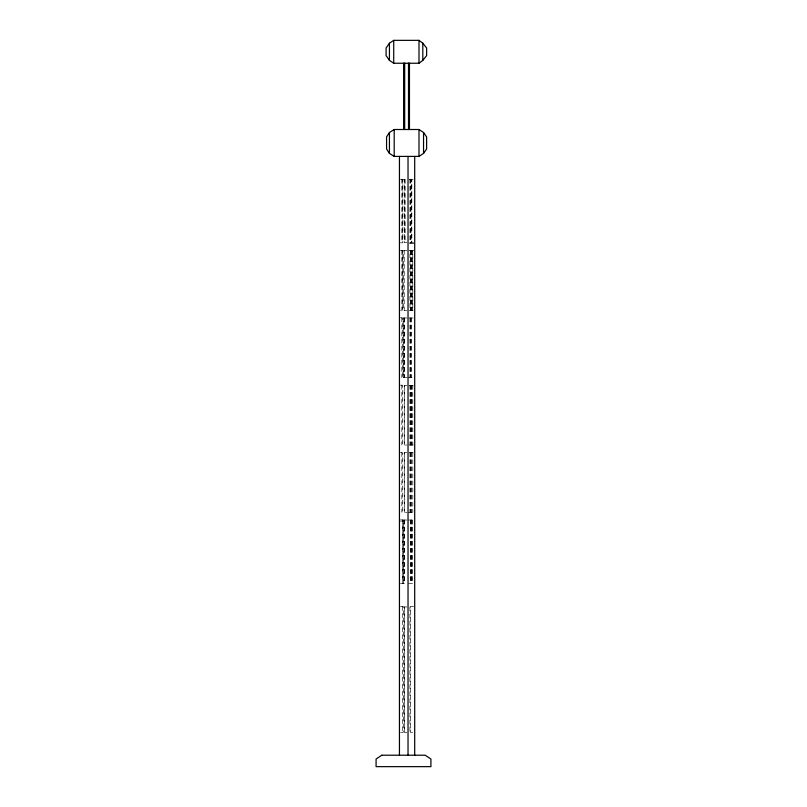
<?xml version="1.0" encoding="UTF-8"?>
<svg xmlns="http://www.w3.org/2000/svg" width="807" height="807" viewBox="0 0 807 807"><rect width="100%" height="100%" fill="white"/><g stroke="black" fill="none" stroke-linecap="round" stroke-linejoin="round"><path stroke-width="0.61" stroke-dasharray="4.04 3.03" d="M400.403 179.285L406.92 179.285M409.139 179.285L413.749 179.285M400.403 242.836L402.784 242.836L402.784 179.285M406.92 242.695L404.216 242.695L404.216 179.285M413.749 242.988L410.41 242.988L410.41 179.285M409.139 243.119L411.368 243.119L411.368 179.285M413.749 243.119L411.842 243.119L411.842 179.285M406.96 250.321L403.742 250.321L403.742 310.342L406.96 310.342M400.403 250.463L402.784 250.463L402.784 310.191L400.403 310.191M413.749 250.614L409.936 250.614L409.936 310.342M409.139 250.745L412.801 250.745L412.801 310.342M409.139 310.342L413.749 310.342M400.403 317.817L402.31 317.817L402.31 377.545L400.403 377.545M406.96 317.968L403.258 317.968L403.258 377.696L406.96 377.696M409.139 317.968L413.749 317.968M408.029 377.696L413.749 377.696M400.403 385.171L402.31 385.171L402.31 444.899L400.403 444.899M406.92 385.322L404.216 385.322L404.216 445.05L406.92 445.05M409.139 385.322L413.749 385.322M409.139 445.05L413.749 445.05M400.403 452.525L402.31 452.525L402.31 512.253L400.403 512.253M406.92 452.677L404.216 452.677L404.216 512.405L406.92 512.405M409.139 452.677L413.749 452.677M408.029 512.405L413.749 512.405M400.403 519.879L402.784 519.879L402.784 583.572M406.96 520.031L403.258 520.031L403.258 583.572M408.029 520.031L413.749 520.031M400.403 521.12L403.258 521.12M400.403 583.572L406.96 583.572M408.503 583.572L413.749 583.572M400.403 606.461L403.258 606.461L403.258 732.322L400.403 732.322M413.628 606.461L410.41 606.461L410.41 732.322L413.628 732.322M406.92 606.935L404.216 606.935L404.216 732.322L406.92 732.322M412.801 385.322L412.801 445.05M412.801 452.677L412.801 512.405M412.316 250.745L412.316 310.342M412.316 520.031L412.316 583.572M411.842 250.614L411.842 310.342M411.842 385.322L411.842 445.05M411.842 520.031L411.842 583.572M411.368 250.614L411.368 310.342M411.368 317.968L411.368 377.696M411.368 385.322L411.368 445.05M411.368 452.677L411.368 512.405M411.368 520.031L411.368 583.572M410.894 179.285L410.894 243.119M410.894 250.614L410.894 310.342M410.894 317.968L410.894 377.696M410.894 385.322L410.894 445.05M410.894 452.677L410.894 512.405M410.894 520.031L410.894 583.572M410.41 250.614L410.41 310.342M410.41 317.968L410.41 377.696M410.41 385.322L410.41 445.05M410.41 452.677L410.41 512.405M410.41 520.031L410.41 583.572M409.936 179.285L409.936 243.119M409.936 317.968L409.936 377.696M409.936 385.322L409.936 445.05M409.936 452.677L409.936 512.405M409.936 606.935L409.936 732.322M405.164 179.285L405.164 242.221M404.69 179.285L404.69 242.695M404.69 317.968L404.69 377.696M404.69 385.322L404.69 445.05M404.69 452.677L404.69 512.405M404.69 520.031L404.69 583.572M404.69 606.935L404.69 732.322M404.216 250.321L404.216 310.342M404.216 317.968L404.216 377.696M404.216 520.031L404.216 583.572M403.742 317.968L403.742 377.696M403.742 520.031L403.742 583.572M402.31 179.285L402.31 242.836M402.31 250.463L402.31 310.191M402.31 519.879L402.31 583.572M402.31 606.461L402.31 732.322M401.836 179.285L401.836 242.836M401.836 250.463L401.836 310.191M401.836 317.817L401.836 377.545M401.836 385.171L401.836 444.899M401.836 452.525L401.836 512.253"/><path stroke-width="1.21" d="M389.438 132.499L386.573 136.918L386.573 148.992L389.438 153.411L394.199 156.407L418.994 156.407L423.544 153.411L426.621 148.992L426.621 136.918L423.544 132.499L418.994 129.503L394.199 129.503L389.438 132.499L389.438 153.411M389.438 43.215L386.099 47.976L386.099 55.602L389.438 60.374L393.725 63.239L418.994 63.239L422.807 60.374L426.621 55.602L426.621 47.976L422.807 43.215L418.994 40.35L393.725 40.35L389.438 43.215L389.438 60.374M423.544 132.499L423.544 153.411M422.807 43.215L422.807 60.374M418.994 40.35L418.994 63.239M418.994 129.503L418.994 156.407M414.707 156.407L414.707 755.211M409.462 63.239L409.462 129.503M408.988 63.239L408.988 129.503M408.503 63.239L408.503 129.503M408.029 156.407L408.029 755.211M404.69 63.239L404.69 129.503M404.216 63.239L404.216 129.503M403.742 63.239L403.742 129.503M399.445 156.407L399.445 755.211M394.199 129.503L394.199 156.407M393.725 40.35L393.725 63.239M381.812 755.211L376.082 759.024L376.082 766.65L430.918 766.65L430.918 759.024L425.188 755.211L381.812 755.211"/></g></svg>
